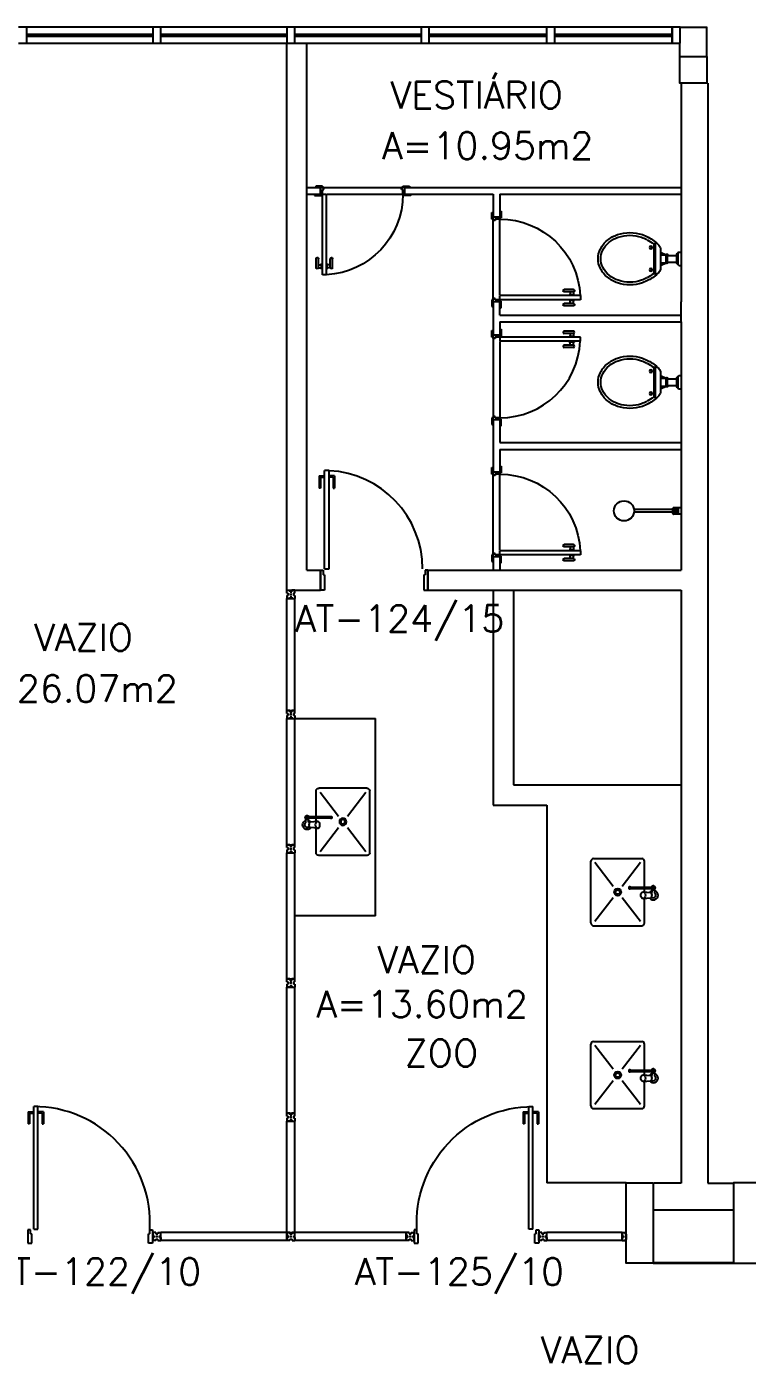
# Model space of a CAD drawing. Extents: x -250 to -5, y 354 to 449.
# Drawn here: x -115.57 to -110.19, y 375.35 to 385.31 of the extents above; entities that cross this region are included whole.
import ezdxf
from ezdxf.enums import TextEntityAlignment as Align

# ---------------------------------------------------------------- set-up
doc = ezdxf.new("R2010")
doc.units = 0
doc.header["$LTSCALE"] = 0.02
doc.header["$MEASUREMENT"] = 0
doc.layers.get('0').update_dxf_attribs({"linetype": 'CONTINUOUS'})
for name, color, linetype in [('ALV', 2, 'CONTINUOUS'), ('BANC', 2, 'CONTINUOUS'), ('DIV', 2, 'CONTINUOUS'), ('EQUIP', 1, 'CONTINUOUS'), ('ESQ', 2, 'CONTINUOUS'), ('ESTR', 3, 'CONTINUOUS'), ('MACANETA', 2, 'CONTINUOUS'), ('MARCO', 2, 'CONTINUOUS'), ('PEÇAS', 1, 'CONTINUOUS'), ('PORTA', 2, 'CONTINUOUS'), ('SOLEIRA', 1, 'CONTINUOUS'), ('TEXT_CENTRO_CUSTO', 1, 'CONTINUOUS'), ('TEXTO', 2, 'CONTINUOUS'), ('TEXTO-ENDEREÇO', 2, 'CONTINUOUS'), ('ÁREA', 2, 'CONTINUOUS')]:
    doc.layers.add(name, color=color, linetype=linetype)
doc.styles.get("Standard").update_dxf_attribs({"font": 'romans.shx'})
doc.styles.add('UNB-100', font='simplex.shx', dxfattribs={"height": 0.2})
doc.styles.add('UNB-100-1', font='simplex.shx', dxfattribs={"height": 0.2})

# ---------------------------------------------------------------- blocks, each defined once
blk = doc.blocks.new('DIVMT-TTS')
for p, q in [((-0.03, 0.03), (-0.03, 0.006)), ((-0.008, 0.03), (-0.03, 0.03)), ((-0.0185, 0.006), (-0.03, 0.006)), ((-0.0185, -0.006), (-0.0185, 0.006)), ((-0.008, 0.03), (-0.008, 0.02)), ((-0.008, 0.02), (0.008, 0.02)), ((-0.0051, 0), (0.0051, 0)), ((0.0051, 0), (-0.0051, 0)), ((-0.0051, 0), (0.0051, 0)), ((0, -0.0051), (0, 0.0051)), ((0, 0.0051), (0, -0.0051)), ((0.008, 0.03), (0.008, 0.02)), ((0.008, 0.03), (0.03, 0.03)), ((0.0205, 0.006), (0.03, 0.006)), ((0.0205, -0.006), (0.0205, 0.006)), ((0.0205, 0.006), (0.0205, -0.006)), ((0.0205, 0.006), (0.03, 0.006)), ((0.97, 0.03), (0.03, 0.03)), ((0.03, 0.006), (0.03, 0.03)), ((0.03, -0.03), (0.03, 0.03)), ((0.03, -0.005), (0.03, 0.005)), ((0.97, -0.03), (0.97, 0.03)), ((0.97, 0.03), (0.97, 0.009)), ((0.97, 0.009), (0.97, 0.027)), ((0.9795, 0.006), (0.97, 0.006)), ((0.97, -0.005), (0.97, 0.005)), ((0.9795, 0.006), (0.9795, -0.006)), ((1.0051, 0), (0.9949, 0)), ((1, 0.0051), (1, -0.0051)), ((-0.0185, -0.006), (-0.03, -0.006)), ((-0.03, -0.03), (-0.03, -0.006)), ((-0.008, -0.03), (-0.03, -0.03)), ((-0.008, -0.03), (-0.008, -0.02)), ((-0.008, -0.02), (0.008, -0.02)), ((0.008, -0.03), (0.008, -0.02)), ((0.008, -0.03), (0.03, -0.03)), ((0.0205, -0.006), (0.03, -0.006)), ((0.0205, -0.006), (0.03, -0.006)), ((0.03, -0.006), (0.03, -0.03)), ((0.97, -0.03), (0.03, -0.03)), ((0.9795, -0.006), (0.97, -0.006)), ((0.97, -0.009), (0.97, -0.027))]:
    blk.add_line(p, q)
blk = doc.blocks.new('INOXA1-P-TTS')
for p, q in [((0.12, 0.23), (0.12, 0.0472)), ((0.22, 0.25), (0.14, 0.25)), ((0.15, 0.22), (0.287, 0.0427)), ((0.5, 0.25), (0.22, 0.25)), ((0.353, 0.0427), (0.49, 0.22)), ((0.52, 0.23), (0.52, -0.23)), ((0.043, 0.0076), (0.043, -0.022)), ((0.0623, 0.04), (0.0709, 0.04)), ((0.131, 0.0482), (0.0755, 0.0432)), ((0.131, -0.0018), (0.0755, 0.0032)), ((0.22, -0.0268), (0.0536, -0.0268)), ((0.22, -0.0368), (0.0536, -0.0368)), ((0.063, -0.0031), (0.063, -0.0207)), ((0.12, -0.0008), (0.12, -0.0268)), ((0.12, -0.0368), (0.12, -0.23)), ((0.15, -0.22), (0.287, -0.0427)), ((0.2309, -0.0268), (0.22, -0.0268)), ((0.2309, -0.0368), (0.22, -0.0368)), ((0.353, -0.0427), (0.49, -0.22)), ((0.22, -0.25), (0.14, -0.25)), ((0.5, -0.25), (0.22, -0.25))]:
    blk.add_line(p, q)
blk.add_lwpolyline([(0.0755, 0.0032), (0.0724, 0.0044), (0.069, 0.0091), (0.067, 0.0151), (0.0663, 0.0232), (0.067, 0.0313), (0.069, 0.0374), (0.0724, 0.042), (0.0755, 0.0432)])
blk.add_lwpolyline([(0.131, 0.0482), (0.1372, 0.0465), (0.1431, 0.0409), (0.1467, 0.0332), (0.1481, 0.0232), (0.1467, 0.0133), (0.1431, 0.0055), (0.1372, -0.0001), (0.131, -0.0018), (0.1249, -0.0001), (0.1189, 0.0055), (0.1153, 0.0133), (0.1139, 0.0232), (0.1153, 0.0332), (0.1189, 0.0409), (0.1249, 0.0465)], close=True)
for radius in [0.0266, 0.0163]:
    blk.add_circle((0.32, 0), radius)
for centre, radius, start, end in [((0.14, 0.23), 0.02, 90, 180), ((0.5, 0.23), 0.02, 360, 90), ((0.0536, 0.0232), 0.0349, 36.17047, 252.25677), ((0.0536, 0.0232), 0.0189, 62.73673, 235.73755), ((0.073, -0.0031), 0.01, 102.82848, 180), ((0.0536, 0.0232), 0.0349, 285.53733, 323.99874), ((0.0536, -0.0318), 0.0145, 20.16101, 339.83899), ((0.0536, -0.0318), 0.005, 90.00373, 269.99627), ((0.2309, -0.0318), 0.00738, 222.65589, 137.34411), ((0.2309, -0.0318), 0.005, 269.99352, 90.00648), ((0.14, -0.23), 0.02, 180, 270), ((0.5, -0.23), 0.02, 270, 360)]:
    blk.add_arc(centre, radius, start, end)
blk = doc.blocks.new('PDV2E-TTS')
at = {"layer": 'DIV'}
for p, q in [((-0.967, 0.035), (-0.967, 0.05)), ((-0.967, 0.05), (-0.937, 0.05)), ((-0.967, -0.035), (-0.967, 0.035)), ((-0.937, 0.05), (-0.937, -0.0199)), ((-0.0684, 0.05), (-0.0684, -0.0199)), ((-0.0384, 0.05), (-0.0684, 0.05)), ((-0.0384, 0.035), (-0.0384, 0.05)), ((-0.0384, -0.035), (-0.0384, 0.035)), ((-0.967, -0.05), (-0.967, -0.0347)), ((-0.9469, -0.05), (-0.967, -0.05)), ((-0.9469, -0.0199), (-0.9469, -0.05)), ((-0.9469, -0.0199), (-0.937, -0.0199)), ((-0.0826, -0.0545), (-0.1126, -0.0545)), ((-0.1126, -0.0545), (-0.1126, -0.9687)), ((-0.0826, -0.0545), (-0.0826, -0.9687)), ((-0.0585, -0.0199), (-0.0684, -0.0199)), ((-0.0585, -0.0199), (-0.0585, -0.05)), ((-0.0585, -0.05), (-0.0374, -0.05)), ((-0.0384, -0.05), (-0.0384, -0.0347)), ((-0.1126, -0.9687), (-0.0826, -0.9687))]:
    blk.add_line(p, q, dxfattribs=at)
at = {"layer": 'DIV', "color": 1}
for p, q in [((-0.1547, -0.9287), (-0.1547, -0.8387)), ((-0.1447, -0.8387), (-0.1546, -0.8387)), ((-0.1447, -0.9187), (-0.1447, -0.8387)), ((-0.0501, -0.8387), (-0.0402, -0.8387)), ((-0.0501, -0.9187), (-0.0501, -0.8387)), ((-0.0401, -0.9287), (-0.0401, -0.8387)), ((-0.1547, -0.9287), (-0.1147, -0.9287)), ((-0.1447, -0.9187), (-0.1147, -0.9187)), ((-0.0501, -0.9187), (-0.0801, -0.9187)), ((-0.0401, -0.9287), (-0.0801, -0.9287))]:
    blk.add_line(p, q, dxfattribs=at)
blk.add_arc((-0.0811, -0.1014), 0.8674, 176.60462, 269.90486, dxfattribs=at)
blk = doc.blocks.new('MACANETA')
at = {"layer": 'MACANETA'}
for p, q in [((-0.0765, 0.0523), (-0.0765, 0.12)), ((-0.059, 0.0523), (-0.059, 0.12)), ((0.029, 0.0523), (0.029, 0.12)), ((0.0465, 0.0523), (0.0465, 0.12)), ((-0.059, 0.0755), (-0.0356, 0.0755)), ((-0.059, 0.0523), (-0.0356, 0.0523)), ((-0.0358, 0.0435), (-0.0358, 0.0842)), ((-0.0358, 0.0842), (-0.03, 0.0842)), ((-0.0358, 0.0435), (-0.03, 0.0435)), ((0.0058, 0.0842), (0, 0.0842)), ((0.0058, 0.0435), (0, 0.0435)), ((0.0058, 0.0435), (0.0058, 0.0842)), ((0.029, 0.0755), (0.0059, 0.0755)), ((0.029, 0.0523), (0.0059, 0.0523))]:
    blk.add_line(p, q, dxfattribs=at)
for centre, start, end in [((-0.0678, 0.12), 90, 180), ((-0.0678, 0.12), 0, 90), ((0.0378, 0.12), 90, 180), ((0.0378, 0.12), 0, 90), ((-0.0678, 0.0523), 180, 270), ((-0.0678, 0.0523), 270, 0), ((0.0378, 0.0523), 180, 270), ((0.0378, 0.0523), 270, 0)]:
    blk.add_arc(centre, 0.00874, start, end, dxfattribs=at)
blk = doc.blocks.new('DOOR-60-TTS')
at = {"layer": 'PORTA'}
for p, q in [((-0.045, -0.6), (-0.045, 0)), ((-0.015, 0), (-0.045, 0)), ((-0.015, -0.6), (-0.015, 0)), ((-0.045, -0.6), (-0.015, -0.6))]:
    blk.add_line(p, q, dxfattribs=at)
at = {"layer": 'PORTA', "color": 1}
blk.add_arc((-0.015, 0), 0.6, 180, 267.13401, dxfattribs=at)
at = {"layer": 'PORTA'}
blk.add_blockref('MACANETA', (-0.015, -0.6), dxfattribs=at)
blk = doc.blocks.new('VDC-P-TTS')
for p, q in [((-0.1089, 0.2021), (0.1089, 0.2021)), ((-0.1266, 0.1921), (0.1266, 0.1921)), ((-0.0678, 0.1521), (0.0678, 0.1521)), ((-0.05, 0.1521), (-0.03, 0.1097)), ((-0.03, 0.1521), (-0.03, 0.1097)), ((0.03, 0.1097), (-0.03, 0.1097)), ((0.03, 0.0997), (-0.03, 0.0997)), ((-0.025, 0.0997), (-0.025, 0.03)), ((0.025, 0.0997), (0.025, 0.03)), ((0.03, 0.1521), (0.03, 0.1097)), ((0.05, 0.1521), (0.03, 0.1097)), ((-0.05, 0.015), (-0.05, 0)), ((-0.05, 0), (0.05, 0)), ((0.045, 0.02), (-0.045, 0.02)), ((-0.04, 0.025), (-0.04, 0.02)), ((0.035, 0.03), (-0.035, 0.03)), ((0.04, 0.025), (0.04, 0.02)), ((0.05, 0.015), (0.05, 0))]:
    blk.add_line(p, q)
for points in [[(0.1596, 0.2442, 0.050424), (0.1796, 0.2882, 0.082137), (0.195, 0.3811, 0.082137), (0.1796, 0.4739, 0.090148), (0.1379, 0.549, 0.104406), (0.0726, 0.6013, 0.117345), (0, 0.6186, 0.117345), (-0.0726, 0.6013, 0.104406), (-0.1379, 0.549, 0.090148), (-0.1796, 0.4739, 0.082137), (-0.195, 0.3811, 0.082137)], [(0.1423, 0.2543, 0.050424), (0.1607, 0.2946, 0.082137), (0.175, 0.3811, 0.082137), (0.1607, 0.4675, 0.090148), (0.1224, 0.5363, 0.104406), (0.0636, 0.5834, 0.117345), (0, 0.5986, 0.117345), (-0.0636, 0.5834, 0.104406), (-0.1224, 0.5363, 0.090148), (-0.1607, 0.4675, 0.082137), (-0.175, 0.3811, 0.082137)], [(-0.195, 0.3811, 0.082137), (-0.1796, 0.2882, 0.050424), (-0.1596, 0.2442, 0.104406)], [(-0.175, 0.3811, 0.082137), (-0.1607, 0.2946, 0.050424), (-0.1423, 0.2543, 0.050424)]]:
    blk.add_lwpolyline(points, format="xyb")
for centre in [(-0.083, 0.2256), (0.083, 0.2256)]:
    blk.add_circle(centre, 0.0101)
for centre, radius, start, end in [((0.0804, 0.3597), 0.2663, 205.68633, 226.75578), ((0.0804, 0.3597), 0.2463, 205.68633, 219.7706), ((-0.0804, 0.3597), 0.2663, 313.24422, 334.31367), ((-0.0804, 0.3597), 0.2463, 320.2294, 334.31367), ((-0.0678, 0.2021), 0.05, 226.75578, 270), ((-0.03, 0.1047), 0.005, 90, 270), ((0.03, 0.1047), 0.005, 270, 90), ((0.0678, 0.2021), 0.05, 270, 313.24422), ((-0.045, 0.015), 0.005, 90, 180), ((-0.035, 0.025), 0.005, 90, 180), ((0.035, 0.025), 0.005, 0, 90), ((0.045, 0.015), 0.005, 360, 90)]:
    blk.add_arc(centre, radius, start, end)
blk = doc.blocks.new('PE80-TTS')
for p, q in [((0.075, 0), (-0.075, 0)), ((-0.0749, -0.03), (-0.0749, 0)), ((0.075, 0), (0.075, -0.0199)), ((0.7769, 0.0097), (0.6869, 0.0097)), ((0.6869, -0.0003), (0.6869, 0.0096)), ((0.7769, 0.0097), (0.7769, -0.0303)), ((0.0401, -0.03), (-0.0749, -0.03)), ((0.075, -0.0199), (0.0401, -0.0199)), ((0.0401, -0.03), (0.0401, -0.0199)), ((0.085, -0.0299), (0.8169, -0.0299)), ((0.085, -0.0299), (0.085, -0.0649)), ((0.085, -0.0649), (0.8169, -0.0649)), ((0.7669, -0.0003), (0.6869, -0.0003)), ((0.7669, -0.0949), (0.6869, -0.0949)), ((0.6869, -0.0949), (0.6869, -0.1048)), ((0.7669, -0.0003), (0.7669, -0.0303)), ((0.7669, -0.0949), (0.7669, -0.0649)), ((0.7769, -0.1049), (0.7769, -0.0649)), ((0.8169, -0.0649), (0.8169, -0.0299)), ((0.7769, -0.1049), (0.6869, -0.1049)), ((0.0401, -0.771), (-0.0749, -0.771)), ((-0.0749, -0.771), (-0.0749, -0.801)), ((0.0401, -0.771), (0.0401, -0.7811)), ((0.075, -0.7811), (0.0401, -0.7811)), ((0.075, -0.801), (0.075, -0.7811)), ((0.075, -0.801), (-0.075, -0.801)), ((0.075, -0.8017), (-0.075, -0.8017))]:
    blk.add_line(p, q)
at = {"color": 1}
blk.add_arc((0.0853, -0.0303), 0.7313, 270, 357.34288, dxfattribs=at)
blk = doc.blocks.new('CHUV-P')
for p, q in [((-0.06, 0.01), (-0.3507, 0.01)), ((-0.06, -0.02), (-0.06, 0.02)), ((-0.02, 0.015), (-0.06, 0.015)), ((-0.02, 0.005), (-0.06, 0.005)), ((-0.055, 0.025), (0, 0.025)), ((-0.02, 0.025), (-0.02, -0.025)), ((0, 0.025), (0, -0.025)), ((-0.06, -0.01), (-0.3507, -0.01)), ((-0.02, -0.005), (-0.06, -0.005)), ((-0.02, -0.015), (-0.06, -0.015)), ((-0.02, -0.025), (-0.055, -0.025)), ((0, -0.025), (-0.02, -0.025))]:
    blk.add_line(p, q)
blk.add_circle((-0.425, 0), 0.075)
for centre, start, end in [((-0.055, 0.02), 90, 180), ((-0.055, -0.02), 180, 270)]:
    blk.add_arc(centre, 0.005, start, end)
blk = doc.blocks.new('A$C25E13E57')
at = {"layer": 'PEÇAS'}
blk.add_blockref('CHUV-P', (0.5, 0.075), dxfattribs=at)

msp = doc.modelspace()

# ---------------------------------------------------------------- linework, layer by layer
at = {"layer": 'ALV'}
for p, q in [((-113.6263, 381.1104), (-113.6263, 385.1854)), ((-113.4763, 381.2604), (-113.4763, 385.1854)), ((-110.6878, 384.8872), (-110.6878, 383.2604)), ((-110.4878, 384.8872), (-110.4878, 376.6954)), ((-113.4763, 384.1104), (-113.3763, 384.1104)), ((-112.7463, 384.1104), (-110.6878, 384.1104)), ((-113.4763, 384.0604), (-113.3763, 384.0604)), ((-112.7463, 384.0604), (-112.0878, 384.0604)), ((-112.0378, 384.0604), (-110.6878, 384.0604)), ((-112.0378, 383.1604), (-110.6878, 383.1604)), ((-112.0378, 383.1104), (-110.6878, 383.1104)), ((-110.6878, 383.1104), (-110.6878, 381.2604)), ((-113.4763, 381.2604), (-113.3763, 381.2604)), ((-113.3763, 381.1104), (-113.3763, 381.2604)), ((-112.5746, 381.2604), (-110.6878, 381.2604)), ((-112.5746, 381.1104), (-112.5746, 381.2604)), ((-113.6263, 381.1104), (-113.3763, 381.1104)), ((-112.5746, 381.1104), (-110.6878, 381.1104)), ((-110.6878, 381.1104), (-110.6878, 376.6954)), ((-110.6878, 376.6954), (-110.8901, 376.6954)), ((-110.4878, 376.6954), (-110.2916, 376.6954)), ((-110.8878, 376.4954), (-110.2916, 376.4954))]:
    msp.add_line(p, q, dxfattribs=at)
at = {"layer": 'BANC'}
for p, q in [((-112.0878, 381.1104), (-112.0878, 379.5104)), ((-113.5663, 380.1554), (-112.9663, 380.1554)), ((-112.9663, 378.6854), (-112.9663, 380.1554)), ((-112.0878, 379.5104), (-111.6878, 379.5104)), ((-111.6878, 379.5104), (-111.6878, 376.6972)), ((-112.9663, 378.6854), (-113.5663, 378.6854)), ((-111.0957, 376.6972), (-111.6878, 376.6972))]:
    msp.add_line(p, q, dxfattribs=at)
at = {"layer": 'DIV'}
for p, q in [((-113.3763, 384.0604), (-113.3763, 384.1104)), ((-112.7463, 384.0604), (-112.7463, 384.1104)), ((-112.0878, 384.0604), (-112.0878, 383.8904)), ((-112.0378, 384.0604), (-112.0378, 383.8904)), ((-112.0378, 383.8904), (-112.0878, 383.8904)), ((-112.0878, 383.2604), (-112.0878, 383.0104)), ((-112.0378, 383.2604), (-112.0878, 383.2604)), ((-112.0378, 383.1604), (-112.0378, 383.2604)), ((-112.0378, 383.1104), (-112.0378, 383.0104)), ((-112.0378, 383.0104), (-112.0878, 383.0104)), ((-112.0378, 382.3804), (-112.0878, 382.3804)), ((-112.0878, 382.3804), (-112.0878, 381.9904)), ((-112.0378, 382.3804), (-112.0378, 382.2104)), ((-112.0378, 382.2104), (-110.6878, 382.2104)), ((-112.0378, 382.1604), (-110.6878, 382.1604)), ((-112.0378, 382.1604), (-112.0378, 381.9904)), ((-112.0378, 381.9904), (-112.0878, 381.9904)), ((-112.0378, 381.3604), (-112.0878, 381.3604)), ((-112.0878, 381.3604), (-112.0878, 381.2604)), ((-112.0378, 381.3604), (-112.0378, 381.2604)), ((-113.6263, 381.0884), (-113.6263, 381.1104)), ((-113.6263, 381.1104), (-113.6023, 381.1104)), ((-113.6263, 381.0884), (-113.6163, 381.0884)), ((-113.6263, 381.0724), (-113.6163, 381.0724)), ((-113.6263, 381.0724), (-113.6263, 381.0504)), ((-113.6263, 380.2154), (-113.6263, 381.0504)), ((-113.6023, 381.0504), (-113.6263, 381.0504)), ((-113.6263, 381.0504), (-113.5663, 381.0504)), ((-113.6163, 381.0884), (-113.6163, 381.0724)), ((-113.6023, 381.0989), (-113.6023, 381.1104)), ((-113.6023, 381.0989), (-113.5903, 381.0989)), ((-113.6023, 381.0599), (-113.5903, 381.0599)), ((-113.6023, 381.0599), (-113.6023, 381.0504)), ((-113.5903, 381.0599), (-113.6023, 381.0599)), ((-113.6023, 381.0599), (-113.6023, 381.0504)), ((-113.6014, 381.0804), (-113.5912, 381.0804)), ((-113.5912, 381.0804), (-113.6014, 381.0804)), ((-113.6013, 381.0504), (-113.5913, 381.0504)), ((-113.5963, 381.0855), (-113.5963, 381.0753)), ((-113.5963, 381.0753), (-113.5963, 381.0855)), ((-113.5963, 381.0855), (-113.5963, 381.0753)), ((-113.5903, 381.0989), (-113.5903, 381.1104)), ((-113.5663, 381.1104), (-113.5903, 381.1104)), ((-113.5903, 381.0599), (-113.5903, 381.0504)), ((-113.5903, 381.0599), (-113.5903, 381.0504)), ((-113.5903, 381.0504), (-113.5663, 381.0504)), ((-113.5663, 381.0884), (-113.5763, 381.0884)), ((-113.5763, 381.0884), (-113.5763, 381.0724)), ((-113.5663, 381.0724), (-113.5763, 381.0724)), ((-113.5663, 381.0884), (-113.5663, 381.1104)), ((-113.5663, 381.0724), (-113.5663, 381.0504)), ((-113.5663, 380.2154), (-113.5663, 381.0504)), ((-113.6263, 380.2154), (-113.5663, 380.2154)), ((-113.6053, 380.2154), (-113.6233, 380.2154)), ((-113.6023, 380.2059), (-113.6023, 380.2154)), ((-113.5903, 380.2059), (-113.6023, 380.2059)), ((-113.5912, 380.1854), (-113.6014, 380.1854)), ((-113.6013, 380.2154), (-113.5913, 380.2154)), ((-113.5963, 380.1803), (-113.5963, 380.1905)), ((-113.5903, 380.2059), (-113.5903, 380.2154)), ((-113.5873, 380.2154), (-113.5693, 380.2154)), ((-113.5663, 380.2154), (-113.5873, 380.2154)), ((-113.6263, 377.1934), (-113.6263, 377.2154)), ((-113.6263, 377.2154), (-113.6023, 377.2154)), ((-113.6263, 377.1934), (-113.6163, 377.1934)), ((-113.6263, 377.1774), (-113.6163, 377.1774)), ((-113.6263, 377.1774), (-113.6263, 377.1554)), ((-113.6258, 376.3264), (-113.6263, 377.1554)), ((-113.6023, 377.1554), (-113.6263, 377.1554)), ((-113.6263, 377.1554), (-113.5663, 377.1554)), ((-113.6163, 377.1934), (-113.6163, 377.1774)), ((-113.6023, 377.2039), (-113.6023, 377.2154)), ((-113.6023, 377.2039), (-113.5903, 377.2039)), ((-113.6023, 377.1649), (-113.5903, 377.1649)), ((-113.6023, 377.1649), (-113.6023, 377.1554)), ((-113.5903, 377.1649), (-113.6023, 377.1649)), ((-113.6023, 377.1649), (-113.6023, 377.1554)), ((-113.6014, 377.1854), (-113.5912, 377.1854)), ((-113.5912, 377.1854), (-113.6014, 377.1854)), ((-113.6013, 377.1554), (-113.5913, 377.1554)), ((-113.5963, 377.1905), (-113.5963, 377.1803)), ((-113.5963, 377.1803), (-113.5963, 377.1905)), ((-113.5963, 377.1905), (-113.5963, 377.1803)), ((-113.5903, 377.2039), (-113.5903, 377.2154)), ((-113.5663, 377.2154), (-113.5903, 377.2154)), ((-113.5903, 377.1649), (-113.5903, 377.1554)), ((-113.5903, 377.1649), (-113.5903, 377.1554)), ((-113.5903, 377.1554), (-113.5663, 377.1554)), ((-113.5663, 377.1934), (-113.5763, 377.1934)), ((-113.5763, 377.1934), (-113.5763, 377.1774)), ((-113.5663, 377.1774), (-113.5763, 377.1774)), ((-113.5663, 377.1934), (-113.5663, 377.2154)), ((-113.5663, 377.1774), (-113.5663, 377.1554)), ((-113.5658, 376.3264), (-113.5663, 377.1554)), ((-114.6258, 376.2664), (-114.6258, 376.3264)), ((-114.6258, 376.3264), (-114.6258, 376.3054)), ((-114.6258, 376.3264), (-114.6258, 376.3024)), ((-114.6038, 376.3264), (-114.6258, 376.3264)), ((-114.6258, 376.3054), (-114.6258, 376.3234)), ((-114.6163, 376.3024), (-114.6258, 376.3024)), ((-114.6143, 376.3024), (-114.6258, 376.3024)), ((-114.6258, 376.2914), (-114.6258, 376.3014)), ((-114.6163, 376.2904), (-114.6258, 376.2904)), ((-114.6143, 376.2904), (-114.6258, 376.2904)), ((-114.6258, 376.2664), (-114.6258, 376.2904)), ((-114.6258, 376.2874), (-114.6258, 376.2694)), ((-114.6038, 376.2664), (-114.6258, 376.2664)), ((-114.6163, 376.3024), (-114.6163, 376.2904)), ((-114.6143, 376.2904), (-114.6143, 376.3024)), ((-114.6038, 376.3264), (-114.6038, 376.3164)), ((-114.6038, 376.3164), (-114.5878, 376.3164)), ((-114.6038, 376.2664), (-114.6038, 376.2764)), ((-114.6038, 376.2764), (-114.5878, 376.2764)), ((-114.5907, 376.2964), (-114.6009, 376.2964)), ((-114.6009, 376.2964), (-114.5907, 376.2964)), ((-114.5907, 376.2964), (-114.6009, 376.2964)), ((-114.6009, 376.2964), (-114.5907, 376.2964)), ((-114.5958, 376.3015), (-114.5958, 376.2913)), ((-114.5958, 376.2913), (-114.5958, 376.3015)), ((-114.5958, 376.3015), (-114.5958, 376.2913)), ((-114.5878, 376.3264), (-114.5878, 376.3164)), ((-114.5878, 376.3264), (-114.5658, 376.3264)), ((-114.5878, 376.2664), (-114.5878, 376.2764)), ((-114.5878, 376.2664), (-114.5658, 376.2664)), ((-114.5753, 376.3024), (-114.5658, 376.3024)), ((-114.5753, 376.2904), (-114.5753, 376.3024)), ((-114.5753, 376.3024), (-114.5753, 376.2904)), ((-114.5753, 376.3024), (-114.5658, 376.3024)), ((-114.5753, 376.2904), (-114.5658, 376.2904)), ((-114.5753, 376.2904), (-114.5658, 376.2904)), ((-113.6258, 376.3264), (-114.5658, 376.3264)), ((-114.5658, 376.3024), (-114.5658, 376.3264)), ((-114.5658, 376.2664), (-114.5658, 376.3264)), ((-114.5658, 376.2914), (-114.5658, 376.3014)), ((-114.5658, 376.2904), (-114.5658, 376.2664)), ((-113.6258, 376.2664), (-114.5658, 376.2664)), ((-113.6258, 376.3264), (-113.5658, 376.3264)), ((-113.6258, 376.2664), (-113.6258, 376.3264)), ((-113.6258, 376.3264), (-113.6258, 376.3054)), ((-113.6258, 376.3264), (-113.6258, 376.3024)), ((-113.6038, 376.3264), (-113.6258, 376.3264)), ((-113.6258, 376.3054), (-113.6258, 376.3234)), ((-113.6163, 376.3024), (-113.6258, 376.3024)), ((-113.6143, 376.3024), (-113.6258, 376.3024)), ((-113.6258, 376.2914), (-113.6258, 376.3014)), ((-113.6163, 376.2904), (-113.6258, 376.2904)), ((-113.6143, 376.2904), (-113.6258, 376.2904)), ((-113.6258, 376.2664), (-113.6258, 376.2904)), ((-113.6258, 376.2874), (-113.6258, 376.2694)), ((-113.6038, 376.2664), (-113.6258, 376.2664)), ((-113.6048, 376.3264), (-113.6228, 376.3264)), ((-113.6163, 376.3024), (-113.6163, 376.2904)), ((-113.6143, 376.2904), (-113.6143, 376.3024)), ((-113.6038, 376.3264), (-113.6038, 376.3164)), ((-113.6038, 376.3164), (-113.5878, 376.3164)), ((-113.6038, 376.2664), (-113.6038, 376.2764)), ((-113.6038, 376.2764), (-113.5878, 376.2764)), ((-113.6018, 376.3169), (-113.6018, 376.3264)), ((-113.5898, 376.3169), (-113.6018, 376.3169)), ((-113.5907, 376.2964), (-113.6009, 376.2964)), ((-113.5907, 376.2964), (-113.6009, 376.2964)), ((-113.6009, 376.2964), (-113.5907, 376.2964)), ((-113.5907, 376.2964), (-113.6009, 376.2964)), ((-113.6009, 376.2964), (-113.5907, 376.2964)), ((-113.6008, 376.3264), (-113.5908, 376.3264)), ((-113.5958, 376.2913), (-113.5958, 376.3015)), ((-113.5958, 376.3015), (-113.5958, 376.2913)), ((-113.5958, 376.2913), (-113.5958, 376.3015)), ((-113.5958, 376.3015), (-113.5958, 376.2913)), ((-113.5898, 376.3169), (-113.5898, 376.3264)), ((-113.5878, 376.3264), (-113.5878, 376.3164)), ((-113.5878, 376.3264), (-113.5658, 376.3264)), ((-113.5878, 376.2664), (-113.5878, 376.2764)), ((-113.5878, 376.2664), (-113.5658, 376.2664)), ((-113.5868, 376.3264), (-113.5688, 376.3264)), ((-113.5658, 376.3264), (-113.5868, 376.3264)), ((-113.5753, 376.3024), (-113.5658, 376.3024)), ((-113.5753, 376.2904), (-113.5753, 376.3024)), ((-113.5753, 376.3024), (-113.5753, 376.2904)), ((-113.5753, 376.3024), (-113.5658, 376.3024)), ((-113.5753, 376.2904), (-113.5658, 376.2904)), ((-113.5753, 376.2904), (-113.5658, 376.2904)), ((-112.7364, 376.3264), (-113.5658, 376.3264)), ((-113.5658, 376.3024), (-113.5658, 376.3264)), ((-113.5658, 376.2664), (-113.5658, 376.3264)), ((-113.5658, 376.2914), (-113.5658, 376.3014)), ((-113.5658, 376.2904), (-113.5658, 376.2664)), ((-112.7364, 376.2664), (-113.5658, 376.2664)), ((-112.7364, 376.2664), (-112.7364, 376.3264)), ((-112.7364, 376.3264), (-112.7364, 376.3054)), ((-112.7364, 376.3264), (-112.7364, 376.3024)), ((-112.7144, 376.3264), (-112.7364, 376.3264)), ((-112.7364, 376.3054), (-112.7364, 376.3234)), ((-112.7269, 376.3024), (-112.7364, 376.3024)), ((-112.7249, 376.3024), (-112.7364, 376.3024)), ((-112.7364, 376.2914), (-112.7364, 376.3014)), ((-112.7269, 376.2904), (-112.7364, 376.2904)), ((-112.7249, 376.2904), (-112.7364, 376.2904)), ((-112.7364, 376.2664), (-112.7364, 376.2904)), ((-112.7364, 376.2874), (-112.7364, 376.2694)), ((-112.7144, 376.2664), (-112.7364, 376.2664)), ((-112.7269, 376.3024), (-112.7269, 376.2904)), ((-112.7249, 376.2904), (-112.7249, 376.3024)), ((-112.7144, 376.3264), (-112.7144, 376.3164)), ((-112.7144, 376.3164), (-112.6984, 376.3164)), ((-112.7144, 376.2664), (-112.7144, 376.2764)), ((-112.7144, 376.2764), (-112.6984, 376.2764)), ((-112.7013, 376.2964), (-112.7115, 376.2964)), ((-112.7115, 376.2964), (-112.7013, 376.2964)), ((-112.7013, 376.2964), (-112.7115, 376.2964)), ((-112.7115, 376.2964), (-112.7013, 376.2964)), ((-112.7064, 376.3015), (-112.7064, 376.2913)), ((-112.7064, 376.2913), (-112.7064, 376.3015)), ((-112.7064, 376.3015), (-112.7064, 376.2913)), ((-112.6984, 376.3264), (-112.6984, 376.3164)), ((-112.6984, 376.3264), (-112.6764, 376.3264)), ((-112.6984, 376.2664), (-112.6984, 376.2764)), ((-112.6984, 376.2664), (-112.6764, 376.2664)), ((-112.6859, 376.3024), (-112.6764, 376.3024)), ((-112.6859, 376.2904), (-112.6859, 376.3024)), ((-112.6859, 376.3024), (-112.6859, 376.2904)), ((-112.6859, 376.3024), (-112.6764, 376.3024)), ((-112.6859, 376.2904), (-112.6764, 376.2904)), ((-112.6859, 376.2904), (-112.6764, 376.2904)), ((-112.6764, 376.3024), (-112.6764, 376.3264)), ((-112.6764, 376.2664), (-112.6764, 376.3264)), ((-112.6764, 376.2914), (-112.6764, 376.3014)), ((-112.6764, 376.2904), (-112.6764, 376.2664)), ((-111.7478, 376.3264), (-111.7478, 376.3024)), ((-111.7258, 376.3264), (-111.7478, 376.3264)), ((-111.7478, 376.2664), (-111.7478, 376.3264)), ((-111.7478, 376.3264), (-111.7478, 376.3054)), ((-111.7478, 376.3054), (-111.7478, 376.3234)), ((-111.7363, 376.3024), (-111.7478, 376.3024)), ((-111.7383, 376.3024), (-111.7478, 376.3024)), ((-111.7478, 376.2914), (-111.7478, 376.3014)), ((-111.7363, 376.2904), (-111.7478, 376.2904)), ((-111.7478, 376.2664), (-111.7478, 376.2904)), ((-111.7383, 376.2904), (-111.7478, 376.2904)), ((-111.7478, 376.2874), (-111.7478, 376.2694)), ((-111.7258, 376.2664), (-111.7478, 376.2664)), ((-111.7383, 376.3024), (-111.7383, 376.2904)), ((-111.7363, 376.2904), (-111.7363, 376.3024)), ((-111.7258, 376.3264), (-111.7258, 376.3164)), ((-111.7258, 376.3164), (-111.7098, 376.3164)), ((-111.7258, 376.2664), (-111.7258, 376.2764)), ((-111.7258, 376.2764), (-111.7098, 376.2764)), ((-111.7229, 376.2964), (-111.7127, 376.2964)), ((-111.7127, 376.2964), (-111.7229, 376.2964)), ((-111.7229, 376.2964), (-111.7127, 376.2964)), ((-111.7127, 376.2964), (-111.7229, 376.2964)), ((-111.7178, 376.2913), (-111.7178, 376.3015)), ((-111.7178, 376.3015), (-111.7178, 376.2913)), ((-111.7178, 376.3015), (-111.7178, 376.2913)), ((-111.7098, 376.3264), (-111.7098, 376.3164)), ((-111.7098, 376.3264), (-111.6878, 376.3264)), ((-111.7098, 376.2664), (-111.7098, 376.2764)), ((-111.7098, 376.2664), (-111.6878, 376.2664)), ((-111.6973, 376.3024), (-111.6878, 376.3024)), ((-111.6973, 376.2904), (-111.6973, 376.3024)), ((-111.6973, 376.3024), (-111.6973, 376.2904)), ((-111.6973, 376.3024), (-111.6878, 376.3024)), ((-111.6973, 376.2904), (-111.6878, 376.2904)), ((-111.6973, 376.2904), (-111.6878, 376.2904)), ((-111.6878, 376.3024), (-111.6878, 376.3264)), ((-111.6878, 376.2664), (-111.6878, 376.3264)), ((-111.1261, 376.3264), (-111.6878, 376.3264)), ((-111.6878, 376.2914), (-111.6878, 376.3014)), ((-111.6878, 376.2904), (-111.6878, 376.2664)), ((-111.1261, 376.2664), (-111.6878, 376.2664)), ((-111.1261, 376.3264), (-111.1261, 376.3054)), ((-111.1261, 376.2664), (-111.1261, 376.3264)), ((-111.1041, 376.3253), (-111.1261, 376.3253)), ((-111.1261, 376.3253), (-111.1261, 376.2653)), ((-111.1261, 376.3054), (-111.1261, 376.3234)), ((-111.1261, 376.3043), (-111.1261, 376.3223)), ((-111.1166, 376.3024), (-111.1261, 376.3024)), ((-111.1261, 376.2914), (-111.1261, 376.3014)), ((-111.1166, 376.3013), (-111.1261, 376.3013)), ((-111.1261, 376.3003), (-111.1261, 376.2903)), ((-111.1166, 376.2904), (-111.1261, 376.2904)), ((-111.1166, 376.2893), (-111.1261, 376.2893)), ((-111.1261, 376.2874), (-111.1261, 376.2694)), ((-111.1261, 376.2863), (-111.1261, 376.2683)), ((-111.1041, 376.2653), (-111.1261, 376.2653)), ((-111.1186, 376.3013), (-111.1231, 376.3013)), ((-111.1186, 376.2893), (-111.1231, 376.2893)), ((-111.1166, 376.3024), (-111.1166, 376.2904)), ((-111.1166, 376.2893), (-111.1166, 376.3013)), ((-111.1166, 376.2993), (-111.1166, 376.2913)), ((-111.1041, 376.3253), (-111.1041, 376.3153)), ((-111.0961, 376.3153), (-111.1041, 376.3153)), ((-111.1041, 376.2653), (-111.1041, 376.2753)), ((-111.1041, 376.2753), (-111.0961, 376.2753)), ((-111.091, 376.2964), (-111.1012, 376.2964)), ((-111.091, 376.2953), (-111.1012, 376.2953)), ((-111.0961, 376.3153), (-111.0961, 376.2945)), ((-111.0961, 376.3015), (-111.0961, 376.2913)), ((-111.0961, 376.3004), (-111.0961, 376.2902)), ((-111.0961, 376.2945), (-111.0961, 376.2753)), ((-110.8957, 376.1032), (-110.2937, 376.1032)), ((-110.8957, 376.0972), (-110.2937, 376.0972))]:
    msp.add_line(p, q, dxfattribs=at)
at = {"layer": 'EQUIP'}
for p, q in [((-111.9378, 381.1104), (-111.9378, 379.6604)), ((-111.9378, 379.6604), (-110.6878, 379.6604))]:
    msp.add_line(p, q, dxfattribs=at)
at = {"layer": 'ESQ'}
for p, q in [((-115.5658, 385.3054), (-115.6258, 385.3054)), ((-115.5658, 385.1854), (-115.5658, 385.3054)), ((-114.6258, 385.3054), (-115.5651, 385.3054)), ((-114.5658, 385.3054), (-114.6258, 385.3054)), ((-114.6258, 385.3054), (-114.6258, 385.1863)), ((-114.5658, 385.1854), (-114.5658, 385.3054)), ((-113.6258, 385.3054), (-114.5651, 385.3054)), ((-113.5658, 385.3054), (-113.6258, 385.3054)), ((-113.6258, 385.3054), (-113.6258, 385.1863)), ((-113.5658, 385.3054), (-113.6258, 385.3054)), ((-113.6258, 385.3054), (-113.6258, 385.1863)), ((-113.5658, 385.1854), (-113.5658, 385.3054)), ((-113.5658, 385.1854), (-113.5658, 385.3054)), ((-112.6258, 385.3054), (-113.5651, 385.3054)), ((-112.5658, 385.3054), (-112.6258, 385.3054)), ((-112.6258, 385.3054), (-112.6258, 385.1863)), ((-112.5658, 385.1854), (-112.5658, 385.3054)), ((-111.6895, 385.3054), (-112.5651, 385.3054)), ((-111.6295, 385.3054), (-111.6895, 385.3054)), ((-111.6895, 385.3054), (-111.6895, 385.1863)), ((-111.6295, 385.1854), (-111.6295, 385.3054)), ((-110.7533, 385.3054), (-111.6289, 385.3054)), ((-110.7573, 385.3054), (-110.7573, 385.1854)), ((-110.6933, 385.3054), (-110.7533, 385.3054)), ((-110.7533, 385.3054), (-110.7533, 385.1863)), ((-110.694, 385.3061), (-110.4947, 385.3061)), ((-110.6933, 385.1854), (-110.6933, 385.3054)), ((-110.4957, 385.0872), (-110.4957, 385.3086)), ((-115.5658, 385.2394), (-114.6258, 385.2394)), ((-114.6258, 385.2514), (-115.5651, 385.2514)), ((-114.5658, 385.2394), (-113.6258, 385.2394)), ((-113.6258, 385.2514), (-114.5651, 385.2514)), ((-113.5658, 385.2394), (-112.6258, 385.2394)), ((-112.6258, 385.2514), (-113.5651, 385.2514)), ((-112.5658, 385.2394), (-111.6895, 385.2394)), ((-111.6895, 385.2514), (-112.5651, 385.2514)), ((-111.6295, 385.2394), (-110.7533, 385.2394)), ((-110.7533, 385.2514), (-111.6289, 385.2514)), ((-115.6258, 385.1854), (-115.5658, 385.1854)), ((-115.5658, 385.1854), (-114.6258, 385.1854)), ((-114.6258, 385.1854), (-114.5658, 385.1854)), ((-114.5658, 385.1854), (-113.6258, 385.1854)), ((-113.6258, 385.1854), (-113.5658, 385.1854)), ((-113.6258, 385.1854), (-113.5658, 385.1854)), ((-113.5658, 385.1854), (-112.6258, 385.1854)), ((-112.6258, 385.1854), (-112.5658, 385.1854)), ((-112.5658, 385.1854), (-111.6895, 385.1854)), ((-111.6895, 385.1854), (-111.6295, 385.1854)), ((-111.6295, 385.1854), (-110.7533, 385.1854)), ((-110.7533, 385.1854), (-110.6933, 385.1854)), ((-110.6957, 385.0872), (-110.6957, 385.1868))]:
    msp.add_line(p, q, dxfattribs=at)
at = {"layer": 'ESTR', "color": 3}
for points in [[(-110.4957, 385.0872), (-110.4957, 384.8872), (-110.6957, 384.8872), (-110.6957, 385.0872)], [(-110.8957, 376.6972), (-110.8957, 376.0972), (-111.0957, 376.0972), (-111.0957, 376.6972)]]:
    msp.add_lwpolyline(points, close=True, dxfattribs=at)
msp.add_lwpolyline([(-110.2957, 376.0972), (-110.0957, 376.0972), (-110.0957, 376.6972), (-110.2957, 376.6972), (-110.2957, 376.0968)], dxfattribs=at)
at = {"layer": 'MACANETA'}
msp.add_line((-110.6878, 383.1104), (-110.6878, 383.2604), dxfattribs=at)
at = {"layer": 'MARCO'}
for p, q in [((-113.4113, 384.1204), (-113.4113, 384.1104)), ((-113.3613, 384.1204), (-113.4113, 384.1204)), ((-113.3763, 384.1104), (-113.3613, 384.1104)), ((-113.3613, 384.1104), (-113.3613, 384.1204)), ((-113.3513, 384.1104), (-113.3613, 384.1104)), ((-113.3513, 384.0954), (-113.3513, 384.1104)), ((-112.7713, 384.1104), (-112.7613, 384.1104)), ((-112.7713, 384.0954), (-112.7713, 384.1104)), ((-112.7613, 384.1204), (-112.7113, 384.1204)), ((-112.7613, 384.1104), (-112.7613, 384.1204)), ((-112.7463, 384.1104), (-112.7613, 384.1104)), ((-112.7113, 384.1204), (-112.7113, 384.1104)), ((-113.4213, 384.0604), (-113.4213, 384.0504)), ((-113.4213, 384.0504), (-113.3713, 384.0504)), ((-113.3763, 384.0604), (-113.3713, 384.0604)), ((-113.3713, 384.0604), (-113.3613, 384.0604)), ((-113.3713, 384.0504), (-113.3713, 384.0604)), ((-113.3613, 384.0954), (-113.3513, 384.0954)), ((-113.3613, 384.0604), (-113.3613, 384.0954)), ((-112.7613, 384.0954), (-112.7713, 384.0954)), ((-112.7613, 384.0604), (-112.7613, 384.0954)), ((-112.7513, 384.0604), (-112.7613, 384.0604)), ((-112.7463, 384.0604), (-112.7513, 384.0604)), ((-112.7513, 384.0504), (-112.7513, 384.0604)), ((-112.7013, 384.0504), (-112.7513, 384.0504)), ((-112.7013, 384.0604), (-112.7013, 384.0504)), ((-112.0978, 383.9254), (-112.0878, 383.9254)), ((-112.0978, 383.8754), (-112.0978, 383.9254)), ((-112.0378, 383.9354), (-112.0278, 383.9354)), ((-112.0278, 383.9354), (-112.0278, 383.8854)), ((-112.0878, 383.8754), (-112.0978, 383.8754)), ((-112.0878, 383.8904), (-112.0878, 383.8754)), ((-112.0878, 383.8654), (-112.0878, 383.8754)), ((-112.0728, 383.8654), (-112.0878, 383.8654)), ((-112.0728, 383.8754), (-112.0728, 383.8654)), ((-112.0378, 383.8754), (-112.0728, 383.8754)), ((-112.0378, 383.8904), (-112.0378, 383.8854)), ((-112.0378, 383.8854), (-112.0378, 383.8754)), ((-112.0278, 383.8854), (-112.0378, 383.8854)), ((-112.0978, 383.2754), (-112.0978, 383.2254)), ((-112.0878, 383.2754), (-112.0978, 383.2754)), ((-112.0978, 383.2254), (-112.0878, 383.2254)), ((-112.0878, 383.2854), (-112.0878, 383.2754)), ((-112.0728, 383.2854), (-112.0878, 383.2854)), ((-112.0878, 383.2604), (-112.0878, 383.2754)), ((-112.0728, 383.2754), (-112.0728, 383.2854)), ((-112.0378, 383.2754), (-112.0728, 383.2754)), ((-112.0378, 383.2654), (-112.0378, 383.2754)), ((-112.0378, 383.2604), (-112.0378, 383.2654)), ((-112.0278, 383.2654), (-112.0378, 383.2654)), ((-112.0378, 383.2154), (-112.0278, 383.2154)), ((-112.0278, 383.2154), (-112.0278, 383.2654)), ((-112.0978, 382.9954), (-112.0978, 383.0454)), ((-112.0978, 383.0454), (-112.0878, 383.0454)), ((-112.0878, 383.0104), (-112.0878, 382.9954)), ((-112.0378, 383.0554), (-112.0278, 383.0554)), ((-112.0378, 383.0104), (-112.0378, 383.0054)), ((-112.0278, 383.0554), (-112.0278, 383.0054)), ((-112.0878, 382.9954), (-112.0978, 382.9954)), ((-112.0878, 382.9854), (-112.0878, 382.9954)), ((-112.0728, 382.9854), (-112.0878, 382.9854)), ((-112.0378, 382.9954), (-112.0728, 382.9954)), ((-112.0728, 382.9954), (-112.0728, 382.9854)), ((-112.0278, 383.0054), (-112.0378, 383.0054)), ((-112.0378, 383.0054), (-112.0378, 382.9954)), ((-112.0878, 382.3954), (-112.0978, 382.3954)), ((-112.0978, 382.3954), (-112.0978, 382.3454)), ((-112.0978, 382.3454), (-112.0878, 382.3454)), ((-112.0728, 382.4054), (-112.0878, 382.4054)), ((-112.0878, 382.4054), (-112.0878, 382.3954)), ((-112.0878, 382.3804), (-112.0878, 382.3954)), ((-112.0728, 382.3954), (-112.0728, 382.4054)), ((-112.0378, 382.3954), (-112.0728, 382.3954)), ((-112.0378, 382.3854), (-112.0378, 382.3954)), ((-112.0278, 382.3854), (-112.0378, 382.3854)), ((-112.0378, 382.3804), (-112.0378, 382.3854)), ((-112.0378, 382.3354), (-112.0278, 382.3354)), ((-112.0278, 382.3354), (-112.0278, 382.3854)), ((-112.0978, 382.0254), (-112.0878, 382.0254)), ((-112.0978, 381.9754), (-112.0978, 382.0254)), ((-112.0378, 382.0354), (-112.0278, 382.0354)), ((-112.0278, 382.0354), (-112.0278, 381.9854)), ((-112.0878, 381.9754), (-112.0978, 381.9754)), ((-112.0878, 381.9904), (-112.0878, 381.9754)), ((-112.0878, 381.9654), (-112.0878, 381.9754)), ((-112.0728, 381.9654), (-112.0878, 381.9654)), ((-112.0728, 381.9754), (-112.0728, 381.9654)), ((-112.0378, 381.9754), (-112.0728, 381.9754)), ((-112.0378, 381.9904), (-112.0378, 381.9854)), ((-112.0378, 381.9854), (-112.0378, 381.9754)), ((-112.0278, 381.9854), (-112.0378, 381.9854)), ((-112.0978, 381.3754), (-112.0978, 381.3254)), ((-112.0878, 381.3754), (-112.0978, 381.3754)), ((-112.0978, 381.3254), (-112.0878, 381.3254)), ((-112.0878, 381.3854), (-112.0878, 381.3754)), ((-112.0728, 381.3854), (-112.0878, 381.3854)), ((-112.0878, 381.3604), (-112.0878, 381.3754)), ((-112.0728, 381.3754), (-112.0728, 381.3854)), ((-112.0378, 381.3754), (-112.0728, 381.3754)), ((-112.0378, 381.3654), (-112.0378, 381.3754)), ((-112.0378, 381.3604), (-112.0378, 381.3654)), ((-112.0278, 381.3654), (-112.0378, 381.3654)), ((-112.0278, 381.3154), (-112.0278, 381.3654)), ((-112.0378, 381.3154), (-112.0278, 381.3154))]:
    msp.add_line(p, q, dxfattribs=at)
at = {"layer": 'SOLEIRA'}
for p, q in [((-113.3513, 384.1104), (-112.7713, 384.1104)), ((-113.3263, 384.0604), (-112.7513, 384.0604)), ((-112.0878, 383.2854), (-112.0878, 383.8654)), ((-112.0378, 383.3104), (-112.0378, 383.8854)), ((-112.0878, 382.9854), (-112.0878, 382.4054)), ((-112.0378, 382.9604), (-112.0378, 382.3854)), ((-112.0878, 381.3854), (-112.0878, 381.9654)), ((-112.0378, 381.4104), (-112.0378, 381.9854))]:
    msp.add_line(p, q, dxfattribs=at)

# ---------------------------------------------------------------- block references
at = {"layer": 'DIV'}
for name, p, rotation in [('DIVMT-TTS', (-113.5963, 380.1854), 270), ('DIVMT-TTS', (-113.5963, 379.1854), 270), ('DIVMT-TTS', (-113.5963, 378.1854), 270), ('PDV2E-TTS', (-115.5958, 376.2964), 180)]:
    msp.add_blockref(name, p, dxfattribs=dict(at, rotation=rotation))
at = {"layer": 'DIV', "xscale": -1, "rotation": 180}
msp.add_blockref('PDV2E-TTS', (-111.7094, 376.2964), dxfattribs=at)
at = {"layer": 'EQUIP', "xscale": -1, "rotation": 180}
msp.add_blockref('INOXA1-P-TTS', (-113.5282, 379.386), dxfattribs=at)
at = {"layer": 'EQUIP', "rotation": 180}
for p in [(-110.8397, 378.8623), (-110.8397, 377.4996)]:
    msp.add_blockref('INOXA1-P-TTS', p, dxfattribs=at)
at = {"layer": 'MACANETA'}
msp.add_blockref('A$C25E13E57', (-111.1878, 381.6271), dxfattribs=at)
at = {"layer": 'PEÇAS', "xscale": -1, "rotation": 90}
for p in [(-110.6878, 383.5803), (-110.6878, 382.6602)]:
    msp.add_blockref('VDC-P-TTS', p, dxfattribs=at)
at = {"layer": 'PORTA', "xscale": -1}
for p, rotation in [((-113.3763, 384.0604), 7.715588168366594e-09), ((-112.0378, 383.2604), 90.00000000771558), ((-112.0378, 381.3604), 90.00000000771558)]:
    msp.add_blockref('DOOR-60-TTS', p, dxfattribs=dict(at, rotation=rotation))
at = {"layer": 'PORTA'}
for name, p, rotation in [('DOOR-60-TTS', (-112.0378, 383.0104), 89.99999999228443), ('PE80-TTS', (-113.3763, 381.1854), 90)]:
    msp.add_blockref(name, p, dxfattribs=dict(at, rotation=rotation))

# ---------------------------------------------------------------- texts
at = {"layer": 'TEXT_CENTRO_CUSTO', "style": 'UNB-100'}
msp.add_text('ZOO', height=0.2, dxfattribs=at).set_placement((-112.4739, 377.5632), align=Align.CENTER)
at = {"layer": 'TEXTO', "style": 'UNB-100'}
msp.add_text('VESTIÁRIO', height=0.2, dxfattribs=at).set_placement((-112.8535, 384.6995))
at = {"layer": 'TEXTO'}
for p in [(-115.5104, 380.6599), (-112.9526, 378.2592), (-111.7343, 375.3526)]:
    msp.add_text('VAZIO', height=0.2, dxfattribs=at).set_placement(p)
at = {"layer": 'TEXTO-ENDEREÇO', "style": 'UNB-100-1'}
for s, p in [('AT-124/15', (-113.5646, 380.7999)), ('AT-122/10', (-115.8249, 375.9358)), ('AT-125/10', (-113.1196, 375.9358))]:
    msp.add_text(s, height=0.2, dxfattribs=at).set_placement(p)
at = {"layer": 'ÁREA', "style": 'UNB-100'}
for s, p in [('A=10.95m2', (-112.1294, 384.3223)), ('A=26.07m2', (-115.2276, 380.2787)), ('A=13.60m2', (-112.6182, 377.9275))]:
    msp.add_text(s, height=0.2, dxfattribs=at).set_placement(p, align=Align.CENTER)

doc.saveas('drawing.dxf')
